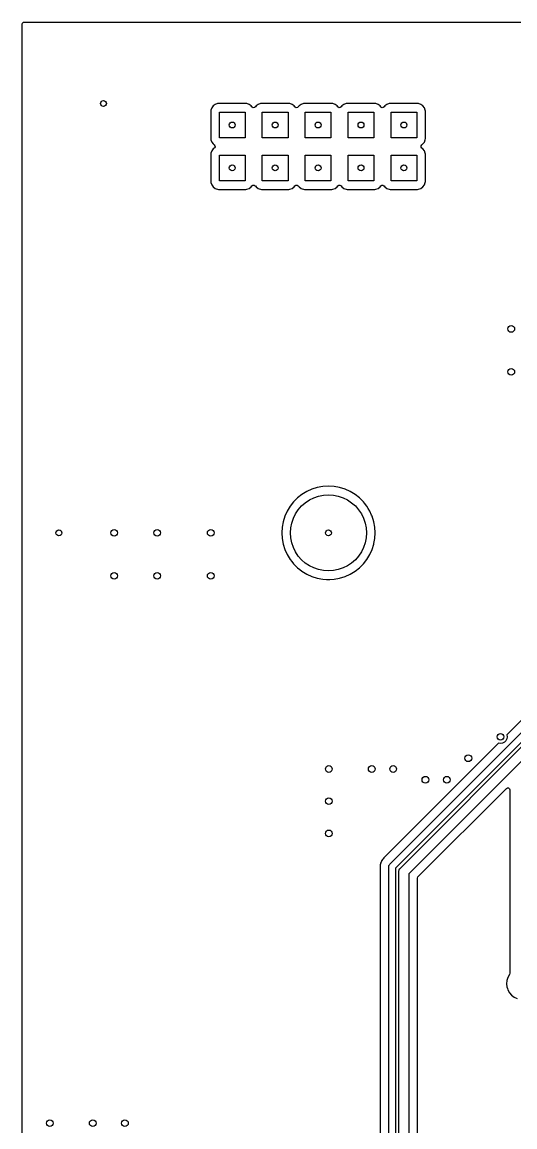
# Model space of a CAD drawing. Extents: x 0.01 to 3.19, y 0.01 to 3.99.
# Drawn here: x 0.01 to 1.159, y 1.416 to 3.99 of the extents above; entities that cross this region are included whole.
import ezdxf

# ---------------------------------------------------------------- set-up
doc = ezdxf.new("R2010")
doc.units = 0
doc.header["$MEASUREMENT"] = 0
doc.layers.add('BLACK', color=7, linetype='CONTINUOUS')

msp = doc.modelspace()

# ---------------------------------------------------------------- linework, layer by layer
at = {"layer": 'BLACK', "linetype": 'CONTINUOUS'}
for p, q in [((0.011201, 3.98731), (0.013313, 3.98914)), ((0.013313, 3.98914), (0.015374, 3.98959)), ((0.015374, 3.98959), (3.18463, 3.98959)), ((0.010413, 3.98463), (0.011201, 3.98731)), ((0.010413, 3.61808), (0.010413, 3.98463)), ((0.450237, 3.7843), (0.44998, 3.78192)), ((0.452248, 3.78969), (0.450237, 3.7843)), ((0.450237, 3.7843), (0.450237, 3.7843)), ((0.452249, 3.78969), (0.452248, 3.78969)), ((0.455698, 3.7943), (0.452249, 3.78969)), ((0.460307, 3.79775), (0.455698, 3.7943)), ((0.465701, 3.79976), (0.460307, 3.79775)), ((0.460307, 3.79775), (0.460307, 3.79775)), ((0.468085, 3.80002), (0.465701, 3.79976)), ((0.465701, 3.79976), (0.465701, 3.79976)), ((0.531915, 3.80002), (0.468085, 3.80002)), ((0.468085, 3.80002), (0.468085, 3.80002)), ((0.534299, 3.79976), (0.531915, 3.80002)), ((0.531915, 3.80002), (0.531915, 3.80002)), ((0.539693, 3.79775), (0.534299, 3.79976)), ((0.534299, 3.79976), (0.534299, 3.79976)), ((0.544302, 3.7943), (0.539693, 3.79775)), ((0.539693, 3.79775), (0.539693, 3.79775)), ((0.546029, 3.79199), (0.544302, 3.7943)), ((0.546492, 3.79146), (0.546029, 3.79199)), ((0.548946, 3.79012), (0.546492, 3.79146)), ((0.551734, 3.79032), (0.548946, 3.79012)), ((0.553971, 3.79199), (0.551734, 3.79032)), ((0.555698, 3.7943), (0.553971, 3.79199)), ((0.560307, 3.79775), (0.555698, 3.7943)), ((0.565701, 3.79976), (0.560307, 3.79775)), ((0.560307, 3.79775), (0.560307, 3.79775)), ((0.568085, 3.80002), (0.565701, 3.79976)), ((0.565701, 3.79976), (0.565701, 3.79976)), ((0.631915, 3.80002), (0.568085, 3.80002)), ((0.568085, 3.80002), (0.568085, 3.80002)), ((0.634299, 3.79976), (0.631915, 3.80002)), ((0.631915, 3.80002), (0.631915, 3.80002)), ((0.639693, 3.79775), (0.634299, 3.79976)), ((0.634299, 3.79976), (0.634299, 3.79976)), ((0.644302, 3.7943), (0.639693, 3.79775)), ((0.639693, 3.79775), (0.639693, 3.79775)), ((0.646029, 3.79199), (0.644302, 3.7943)), ((0.646492, 3.79146), (0.646029, 3.79199)), ((0.648945, 3.79012), (0.646492, 3.79146)), ((0.651733, 3.79032), (0.648945, 3.79012)), ((0.653971, 3.79199), (0.651733, 3.79032)), ((0.655698, 3.7943), (0.653971, 3.79199)), ((0.660307, 3.79775), (0.655698, 3.7943)), ((0.665701, 3.79976), (0.660307, 3.79775)), ((0.660307, 3.79775), (0.660307, 3.79775)), ((0.668085, 3.80002), (0.665701, 3.79976)), ((0.665701, 3.79976), (0.665701, 3.79976)), ((0.731915, 3.80002), (0.668085, 3.80002)), ((0.668085, 3.80002), (0.668085, 3.80002)), ((0.734299, 3.79976), (0.731915, 3.80002)), ((0.731915, 3.80002), (0.731915, 3.80002)), ((0.739693, 3.79775), (0.734299, 3.79976)), ((0.734299, 3.79976), (0.734299, 3.79976)), ((0.744302, 3.7943), (0.739693, 3.79775)), ((0.739693, 3.79775), (0.739693, 3.79775)), ((0.746029, 3.79199), (0.744302, 3.7943)), ((0.746492, 3.79146), (0.746029, 3.79199)), ((0.748946, 3.79012), (0.746492, 3.79146)), ((0.751734, 3.79032), (0.748946, 3.79012)), ((0.753971, 3.79199), (0.751734, 3.79032)), ((0.755698, 3.7943), (0.753971, 3.79199)), ((0.760307, 3.79775), (0.755698, 3.7943)), ((0.765701, 3.79976), (0.760307, 3.79775)), ((0.760307, 3.79775), (0.760307, 3.79775)), ((0.768085, 3.80002), (0.765701, 3.79976)), ((0.765701, 3.79976), (0.765701, 3.79976)), ((0.831915, 3.80002), (0.768085, 3.80002)), ((0.768085, 3.80002), (0.768085, 3.80002)), ((0.834299, 3.79976), (0.831915, 3.80002)), ((0.831915, 3.80002), (0.831915, 3.80002)), ((0.839693, 3.79775), (0.834299, 3.79976)), ((0.834299, 3.79976), (0.834299, 3.79976)), ((0.844302, 3.7943), (0.839693, 3.79775)), ((0.839693, 3.79775), (0.839693, 3.79775)), ((0.846029, 3.79199), (0.844302, 3.7943)), ((0.846492, 3.79146), (0.846029, 3.79199)), ((0.848945, 3.79012), (0.846492, 3.79146)), ((0.851733, 3.79032), (0.848945, 3.79012)), ((0.853971, 3.79199), (0.851733, 3.79032)), ((0.855698, 3.7943), (0.853971, 3.79199)), ((0.860307, 3.79775), (0.855698, 3.7943)), ((0.865701, 3.79976), (0.860307, 3.79775)), ((0.860307, 3.79775), (0.860307, 3.79775)), ((0.868085, 3.80002), (0.865701, 3.79976)), ((0.865701, 3.79976), (0.865701, 3.79976)), ((0.931915, 3.80002), (0.868085, 3.80002)), ((0.868085, 3.80002), (0.868085, 3.80002)), ((0.934299, 3.79976), (0.931915, 3.80002)), ((0.931915, 3.80002), (0.931915, 3.80002)), ((0.939693, 3.79775), (0.934299, 3.79976)), ((0.934299, 3.79976), (0.934299, 3.79976)), ((0.944302, 3.7943), (0.939693, 3.79775)), ((0.939693, 3.79775), (0.939693, 3.79775)), ((0.947751, 3.78969), (0.944302, 3.7943)), ((0.947752, 3.78969), (0.947751, 3.78969)), ((0.949763, 3.7843), (0.947752, 3.78969)), ((0.95, 3.7821), (0.949763, 3.7843)), ((0.949763, 3.7843), (0.949763, 3.7843)), ((0.44998, 3.78192), (0.44998, 3.71808)), ((0.47, 3.72), (0.47, 3.78)), ((0.47, 3.78), (0.53, 3.78)), ((0.53, 3.78), (0.53, 3.72)), ((0.57, 3.72), (0.57, 3.78)), ((0.57, 3.78), (0.63, 3.78)), ((0.63, 3.78), (0.63, 3.72)), ((0.67, 3.72), (0.67, 3.78)), ((0.67, 3.78), (0.73, 3.78)), ((0.73, 3.78), (0.73, 3.72)), ((0.77, 3.72), (0.77, 3.78)), ((0.77, 3.78), (0.83, 3.78)), ((0.83, 3.78), (0.83, 3.72)), ((0.87, 3.72), (0.87, 3.78)), ((0.87, 3.78), (0.93, 3.78)), ((0.93, 3.78), (0.93, 3.72)), ((0.95002, 3.78191), (0.95, 3.7821)), ((0.95002, 3.71809), (0.95002, 3.78191)), ((0.44998, 3.71808), (0.450237, 3.7157)), ((0.450237, 3.7157), (0.450237, 3.7157)), ((0.450237, 3.7157), (0.452248, 3.71031)), ((0.452248, 3.71031), (0.452249, 3.71031)), ((0.452249, 3.71031), (0.455698, 3.7057)), ((0.455698, 3.7057), (0.458006, 3.70397)), ((0.53, 3.72), (0.47, 3.72)), ((0.63, 3.72), (0.57, 3.72)), ((0.73, 3.72), (0.67, 3.72)), ((0.83, 3.72), (0.77, 3.72)), ((0.93, 3.72), (0.87, 3.72)), ((0.941994, 3.70397), (0.944302, 3.7057)), ((0.944302, 3.7057), (0.947751, 3.71031)), ((0.947751, 3.71031), (0.947751, 3.71031)), ((0.947751, 3.71031), (0.947752, 3.71031)), ((0.947752, 3.71031), (0.949763, 3.7157)), ((0.949763, 3.7157), (0.95002, 3.71809)), ((0.450237, 3.6843), (0.44998, 3.68192)), ((0.44998, 3.68192), (0.44998, 3.61808)), ((0.452248, 3.68969), (0.450237, 3.6843)), ((0.450237, 3.6843), (0.450237, 3.6843)), ((0.452249, 3.68969), (0.452248, 3.68969)), ((0.455698, 3.6943), (0.452249, 3.68969)), ((0.458006, 3.69603), (0.455698, 3.6943)), ((0.458006, 3.70397), (0.459681, 3.70173)), ((0.45854, 3.69649), (0.458006, 3.69603)), ((0.45988, 3.69895), (0.45854, 3.69649)), ((0.459681, 3.70173), (0.45988, 3.69895)), ((0.47, 3.62), (0.47, 3.68)), ((0.47, 3.68), (0.53, 3.68)), ((0.53, 3.68), (0.53, 3.62)), ((0.57, 3.62), (0.57, 3.68)), ((0.57, 3.68), (0.63, 3.68)), ((0.63, 3.68), (0.63, 3.62)), ((0.67, 3.62), (0.67, 3.68)), ((0.67, 3.68), (0.73, 3.68)), ((0.73, 3.68), (0.73, 3.62)), ((0.77, 3.62), (0.77, 3.68)), ((0.77, 3.68), (0.83, 3.68)), ((0.83, 3.68), (0.83, 3.62)), ((0.87, 3.62), (0.87, 3.68)), ((0.87, 3.68), (0.93, 3.68)), ((0.93, 3.68), (0.93, 3.62)), ((0.94012, 3.70105), (0.941459, 3.70351)), ((0.940319, 3.69827), (0.94012, 3.70105)), ((0.941994, 3.69603), (0.940319, 3.69827)), ((0.941459, 3.70351), (0.941994, 3.70397)), ((0.944302, 3.6943), (0.941994, 3.69603)), ((0.947751, 3.68969), (0.944302, 3.6943)), ((0.947752, 3.68969), (0.947751, 3.68969)), ((0.949763, 3.6843), (0.947752, 3.68969)), ((0.95, 3.6821), (0.949763, 3.6843)), ((0.949763, 3.6843), (0.949763, 3.6843)), ((0.95002, 3.68191), (0.95, 3.6821)), ((0.95002, 3.61809), (0.95002, 3.68191)), ((0.010413, 2.8), (0.010413, 3.61808)), ((0.44998, 3.61808), (0.450237, 3.6157)), ((0.450237, 3.6157), (0.450237, 3.6157)), ((0.450237, 3.6157), (0.452248, 3.61031)), ((0.452248, 3.61031), (0.452249, 3.61031)), ((0.452249, 3.61031), (0.455698, 3.6057)), ((0.455698, 3.6057), (0.460307, 3.60225)), ((0.53, 3.62), (0.47, 3.62)), ((0.539693, 3.60225), (0.544302, 3.6057)), ((0.544302, 3.6057), (0.546029, 3.60801)), ((0.546029, 3.60801), (0.548266, 3.60968)), ((0.548266, 3.60968), (0.551054, 3.60988)), ((0.551054, 3.60988), (0.553508, 3.60854)), ((0.553508, 3.60854), (0.553971, 3.60801)), ((0.553971, 3.60801), (0.555698, 3.6057)), ((0.555698, 3.6057), (0.560307, 3.60225)), ((0.63, 3.62), (0.57, 3.62)), ((0.639693, 3.60225), (0.644302, 3.6057)), ((0.644302, 3.6057), (0.646029, 3.60801)), ((0.646029, 3.60801), (0.648266, 3.60968)), ((0.648266, 3.60968), (0.651054, 3.60988)), ((0.651054, 3.60988), (0.653508, 3.60854)), ((0.653508, 3.60854), (0.653971, 3.60801)), ((0.653971, 3.60801), (0.655698, 3.6057)), ((0.655698, 3.6057), (0.660307, 3.60225)), ((0.73, 3.62), (0.67, 3.62)), ((0.739693, 3.60225), (0.744302, 3.6057)), ((0.744302, 3.6057), (0.746029, 3.60801)), ((0.746029, 3.60801), (0.748266, 3.60968)), ((0.748266, 3.60968), (0.751054, 3.60988)), ((0.751054, 3.60988), (0.753508, 3.60854)), ((0.753508, 3.60854), (0.753971, 3.60801)), ((0.753971, 3.60801), (0.755698, 3.6057)), ((0.755698, 3.6057), (0.760307, 3.60225)), ((0.83, 3.62), (0.77, 3.62)), ((0.839693, 3.60225), (0.844302, 3.6057)), ((0.844302, 3.6057), (0.846029, 3.60801)), ((0.846029, 3.60801), (0.848266, 3.60968)), ((0.848266, 3.60968), (0.851054, 3.60988)), ((0.851054, 3.60988), (0.853508, 3.60854)), ((0.853508, 3.60854), (0.853971, 3.60801)), ((0.853971, 3.60801), (0.855698, 3.6057)), ((0.855698, 3.6057), (0.860307, 3.60225)), ((0.93, 3.62), (0.87, 3.62)), ((0.939693, 3.60225), (0.944302, 3.6057)), ((0.944302, 3.6057), (0.947752, 3.61031)), ((0.947752, 3.61031), (0.949763, 3.6157)), ((0.949763, 3.6157), (0.95002, 3.61808)), ((0.95002, 3.61808), (0.95002, 3.61809)), ((0.460307, 3.60225), (0.460307, 3.60225)), ((0.460307, 3.60225), (0.460307, 3.60225)), ((0.460307, 3.60225), (0.462633, 3.60138)), ((0.462633, 3.60138), (0.465701, 3.60024)), ((0.465701, 3.60024), (0.465701, 3.60024)), ((0.465701, 3.60024), (0.468085, 3.59998)), ((0.468085, 3.59998), (0.468085, 3.59998)), ((0.468085, 3.59998), (0.468085, 3.59998)), ((0.468085, 3.59998), (0.468085, 3.59998)), ((0.468085, 3.59998), (0.531915, 3.59998)), ((0.531915, 3.59998), (0.534299, 3.60024)), ((0.531915, 3.59998), (0.531915, 3.59998)), ((0.531915, 3.59998), (0.531915, 3.59998)), ((0.531915, 3.59998), (0.531915, 3.59998)), ((0.534299, 3.60024), (0.539693, 3.60225)), ((0.534299, 3.60024), (0.534299, 3.60024)), ((0.534299, 3.60024), (0.534299, 3.60024)), ((0.560307, 3.60225), (0.560307, 3.60225)), ((0.560307, 3.60225), (0.560307, 3.60225)), ((0.560307, 3.60225), (0.562633, 3.60138)), ((0.562633, 3.60138), (0.565701, 3.60024)), ((0.565701, 3.60024), (0.565701, 3.60024)), ((0.565701, 3.60024), (0.568085, 3.59998)), ((0.568085, 3.59998), (0.568085, 3.59998)), ((0.568085, 3.59998), (0.568085, 3.59998)), ((0.568085, 3.59998), (0.568085, 3.59998)), ((0.568085, 3.59998), (0.631915, 3.59998)), ((0.631915, 3.59998), (0.634299, 3.60024)), ((0.631915, 3.59998), (0.631915, 3.59998)), ((0.631915, 3.59998), (0.631915, 3.59998)), ((0.631915, 3.59998), (0.631915, 3.59998)), ((0.634299, 3.60024), (0.639693, 3.60225)), ((0.634299, 3.60024), (0.634299, 3.60024)), ((0.634299, 3.60024), (0.634299, 3.60024)), ((0.660307, 3.60225), (0.660307, 3.60225)), ((0.660307, 3.60225), (0.660307, 3.60225)), ((0.660307, 3.60225), (0.662633, 3.60138)), ((0.662633, 3.60138), (0.665701, 3.60024)), ((0.665701, 3.60024), (0.665701, 3.60024)), ((0.665701, 3.60024), (0.668085, 3.59998)), ((0.668085, 3.59998), (0.668085, 3.59998)), ((0.668085, 3.59998), (0.668085, 3.59998)), ((0.668085, 3.59998), (0.668085, 3.59998)), ((0.668085, 3.59998), (0.731915, 3.59998)), ((0.731915, 3.59998), (0.734299, 3.60024)), ((0.731915, 3.59998), (0.731915, 3.59998)), ((0.731915, 3.59998), (0.731915, 3.59998)), ((0.731915, 3.59998), (0.731915, 3.59998)), ((0.734299, 3.60024), (0.739693, 3.60225)), ((0.734299, 3.60024), (0.734299, 3.60024)), ((0.734299, 3.60024), (0.734299, 3.60024)), ((0.760307, 3.60225), (0.760307, 3.60225)), ((0.760307, 3.60225), (0.760307, 3.60225)), ((0.760307, 3.60225), (0.762633, 3.60138)), ((0.762633, 3.60138), (0.765701, 3.60024)), ((0.765701, 3.60024), (0.765701, 3.60024)), ((0.765701, 3.60024), (0.768085, 3.59998)), ((0.768085, 3.59998), (0.768085, 3.59998)), ((0.768085, 3.59998), (0.768085, 3.59998)), ((0.768085, 3.59998), (0.768085, 3.59998)), ((0.768085, 3.59998), (0.831915, 3.59998)), ((0.831915, 3.59998), (0.834299, 3.60024)), ((0.831915, 3.59998), (0.831915, 3.59998)), ((0.831915, 3.59998), (0.831915, 3.59998)), ((0.831915, 3.59998), (0.831915, 3.59998)), ((0.834299, 3.60024), (0.839693, 3.60225)), ((0.834299, 3.60024), (0.834299, 3.60024)), ((0.834299, 3.60024), (0.834299, 3.60024)), ((0.860307, 3.60225), (0.860307, 3.60225)), ((0.860307, 3.60225), (0.860307, 3.60225)), ((0.860307, 3.60225), (0.862633, 3.60138)), ((0.862633, 3.60138), (0.865701, 3.60024)), ((0.865701, 3.60024), (0.865701, 3.60024)), ((0.865701, 3.60024), (0.868085, 3.59998)), ((0.868085, 3.59998), (0.868085, 3.59998)), ((0.868085, 3.59998), (0.868085, 3.59998)), ((0.868085, 3.59998), (0.868085, 3.59998)), ((0.868085, 3.59998), (0.931915, 3.59998)), ((0.931915, 3.59998), (0.934299, 3.60024)), ((0.931915, 3.59998), (0.931915, 3.59998)), ((0.931915, 3.59998), (0.931915, 3.59998)), ((0.931915, 3.59998), (0.931915, 3.59998)), ((0.934299, 3.60024), (0.939693, 3.60225)), ((0.934299, 3.60024), (0.934299, 3.60024)), ((0.934299, 3.60024), (0.934299, 3.60024)), ((0.891648, 2.01938), (2.25562, 3.38335)), ((2.2672, 3.36152), (0.911811, 2.00613)), ((1.77065, 2.9601), (1.14004, 2.32949)), ((0.866873, 2.02801), (1.79213, 2.95326)), ((1.80557, 2.94443), (0.880315, 2.01918)), ((0.711098, 2.90801), (0.698175, 2.90564)), ((0.724213, 2.9088), (0.711098, 2.90801)), ((0.711098, 2.90801), (0.711098, 2.90801)), ((0.737327, 2.90801), (0.724213, 2.9088)), ((0.724213, 2.9088), (0.724213, 2.9088)), ((0.75025, 2.90564), (0.737327, 2.90801)), ((0.737327, 2.90801), (0.737327, 2.90801)), ((0.662407, 2.88954), (0.652064, 2.88144)), ((0.67365, 2.89634), (0.662407, 2.88954)), ((0.673651, 2.89634), (0.67365, 2.89634)), ((0.685631, 2.90173), (0.673651, 2.89634)), ((0.698175, 2.90564), (0.685631, 2.90173)), ((0.690313, 2.88184), (0.701286, 2.88556)), ((0.701286, 2.88556), (0.71265, 2.88782)), ((0.71265, 2.88782), (0.724213, 2.88858)), ((0.724213, 2.88858), (0.735775, 2.88782)), ((0.735775, 2.88782), (0.747139, 2.88556)), ((0.747139, 2.88556), (0.758112, 2.88184)), ((0.762794, 2.90173), (0.75025, 2.90564)), ((0.774774, 2.89634), (0.762794, 2.90173)), ((0.774775, 2.89634), (0.774774, 2.89634)), ((0.786018, 2.88954), (0.774775, 2.89634)), ((0.796361, 2.88144), (0.786018, 2.88954)), ((0.634671, 2.86181), (0.627874, 2.85056)), ((0.642774, 2.87215), (0.634671, 2.86181)), ((0.652064, 2.88144), (0.642774, 2.87215)), ((0.642774, 2.87215), (0.642774, 2.87215)), ((0.652064, 2.88144), (0.652064, 2.88144)), ((0.653935, 2.85393), (0.661575, 2.86264)), ((0.661575, 2.86264), (0.670287, 2.87028)), ((0.670287, 2.87028), (0.679921, 2.87671)), ((0.679921, 2.87671), (0.690313, 2.88184)), ((0.758112, 2.88184), (0.768504, 2.87671)), ((0.768504, 2.87671), (0.778138, 2.87028)), ((0.778138, 2.87028), (0.78685, 2.86264)), ((0.78685, 2.86264), (0.79449, 2.85393)), ((0.805651, 2.87215), (0.796361, 2.88144)), ((0.796361, 2.88144), (0.796361, 2.88144)), ((0.807936, 2.86923), (0.805651, 2.87215)), ((0.805651, 2.87215), (0.805651, 2.87215)), ((0.805651, 2.87215), (0.805651, 2.87215)), ((0.813754, 2.86181), (0.807936, 2.86923)), ((0.816951, 2.85652), (0.813754, 2.86181)), ((0.820493, 2.85066), (0.816951, 2.85652)), ((0.622482, 2.83858), (0.618573, 2.82604)), ((0.627874, 2.85056), (0.622482, 2.83858)), ((0.627874, 2.85056), (0.627874, 2.85056)), ((0.638648, 2.82293), (0.642373, 2.8339)), ((0.642373, 2.8339), (0.647498, 2.84429)), ((0.647498, 2.84429), (0.653935, 2.85393)), ((0.79449, 2.85393), (0.800927, 2.84429)), ((0.800927, 2.84429), (0.806052, 2.8339)), ((0.806052, 2.8339), (0.809777, 2.82293)), ((0.820551, 2.85056), (0.820493, 2.85066)), ((0.824731, 2.84127), (0.820551, 2.85056)), ((0.820551, 2.85056), (0.820551, 2.85056)), ((0.825943, 2.83858), (0.824731, 2.84127)), ((0.829852, 2.82604), (0.825943, 2.83858)), ((0.616205, 2.81311), (0.615412, 2.8)), ((0.618573, 2.82604), (0.616205, 2.81311)), ((0.616205, 2.81311), (0.616205, 2.81311)), ((0.63563, 2.8), (0.636388, 2.81156)), ((0.636388, 2.81156), (0.638648, 2.82293)), ((0.809777, 2.82293), (0.812037, 2.81156)), ((0.812037, 2.81156), (0.812795, 2.8)), ((0.83222, 2.81311), (0.829852, 2.82604)), ((0.833013, 2.8), (0.83222, 2.81311)), ((0.010413, 1.3), (0.010413, 2.8)), ((0.615412, 2.8), (0.615412, 2.8)), ((0.615412, 2.8), (0.616205, 2.78689)), ((0.616205, 2.78689), (0.616205, 2.78689)), ((0.616205, 2.78689), (0.618573, 2.77396)), ((0.636388, 2.78844), (0.63563, 2.8)), ((0.638648, 2.77707), (0.636388, 2.78844)), ((0.812037, 2.78844), (0.809777, 2.77707)), ((0.812795, 2.8), (0.812037, 2.78844)), ((0.830042, 2.775), (0.83222, 2.78689)), ((0.83222, 2.78689), (0.833013, 2.8)), ((0.618573, 2.77396), (0.622482, 2.76142)), ((0.622482, 2.76142), (0.627874, 2.74944)), ((0.642373, 2.7661), (0.638648, 2.77707)), ((0.647498, 2.75571), (0.642373, 2.7661)), ((0.653935, 2.74607), (0.647498, 2.75571)), ((0.800927, 2.75571), (0.79449, 2.74607)), ((0.806052, 2.7661), (0.800927, 2.75571)), ((0.809777, 2.77707), (0.806052, 2.7661)), ((0.820551, 2.74944), (0.825943, 2.76142)), ((0.825943, 2.76142), (0.829852, 2.77396)), ((0.829852, 2.77396), (0.830042, 2.775)), ((0.627874, 2.74944), (0.627874, 2.74944)), ((0.627874, 2.74944), (0.634671, 2.73819)), ((0.634671, 2.73819), (0.638568, 2.73322)), ((0.638568, 2.73322), (0.642774, 2.72785)), ((0.642774, 2.72785), (0.642774, 2.72785)), ((0.642774, 2.72785), (0.642774, 2.72785)), ((0.642774, 2.72785), (0.652064, 2.71856)), ((0.661575, 2.73736), (0.653935, 2.74607)), ((0.670287, 2.72972), (0.661575, 2.73736)), ((0.679921, 2.72329), (0.670287, 2.72972)), ((0.778138, 2.72972), (0.768504, 2.72329)), ((0.78685, 2.73736), (0.778138, 2.72972)), ((0.79449, 2.74607), (0.78685, 2.73736)), ((0.796361, 2.71856), (0.805651, 2.72785)), ((0.805651, 2.72785), (0.813754, 2.73819)), ((0.813754, 2.73819), (0.820551, 2.74944)), ((0.652064, 2.71856), (0.652064, 2.71856)), ((0.652064, 2.71856), (0.652064, 2.71856)), ((0.652064, 2.71856), (0.657235, 2.71451)), ((0.657235, 2.71451), (0.662407, 2.71046)), ((0.662407, 2.71046), (0.669902, 2.70593)), ((0.669902, 2.70593), (0.67365, 2.70366)), ((0.67365, 2.70366), (0.67365, 2.70366)), ((0.67365, 2.70366), (0.673651, 2.70366)), ((0.673651, 2.70366), (0.685631, 2.69827)), ((0.690313, 2.71816), (0.679921, 2.72329)), ((0.701286, 2.71444), (0.690313, 2.71816)), ((0.71265, 2.71218), (0.701286, 2.71444)), ((0.724213, 2.71142), (0.71265, 2.71218)), ((0.735775, 2.71218), (0.724213, 2.71142)), ((0.747139, 2.71444), (0.735775, 2.71218)), ((0.758112, 2.71816), (0.747139, 2.71444)), ((0.768504, 2.72329), (0.758112, 2.71816)), ((0.762794, 2.69827), (0.774775, 2.70366)), ((0.774775, 2.70366), (0.786019, 2.71046)), ((0.786019, 2.71046), (0.796361, 2.71856)), ((0.685631, 2.69827), (0.685631, 2.69827)), ((0.685631, 2.69827), (0.685631, 2.69827)), ((0.685631, 2.69827), (0.698175, 2.69436)), ((0.698175, 2.69436), (0.711098, 2.69199)), ((0.711098, 2.69199), (0.719841, 2.69146)), ((0.719841, 2.69146), (0.724213, 2.6912)), ((0.724213, 2.6912), (0.727491, 2.6914)), ((0.724213, 2.6912), (0.724213, 2.6912)), ((0.724213, 2.6912), (0.724213, 2.6912)), ((0.727491, 2.6914), (0.737327, 2.69199)), ((0.737327, 2.69199), (0.75025, 2.69436)), ((0.75025, 2.69436), (0.762794, 2.69827)), ((1.13998, 2.32013), (1.13774, 2.31574)), ((1.14075, 2.325), (1.13998, 2.32013)), ((1.14004, 2.32949), (1.14075, 2.325)), ((1.12051, 2.30996), (0.853366, 2.04281)), ((1.125, 2.30925), (1.12051, 2.30996)), ((1.12987, 2.31002), (1.125, 2.30925)), ((1.13426, 2.31226), (1.12987, 2.31002)), ((1.13774, 2.31574), (1.13426, 2.31226)), ((0.933283, 1.99929), (1.13864, 2.20465)), ((1.13864, 2.20465), (1.14109, 2.20599)), ((1.14109, 2.20599), (1.14388, 2.20579)), ((1.14388, 2.20579), (1.14612, 2.20411)), ((1.14612, 2.20411), (1.14709, 2.20149)), ((1.14709, 2.20149), (1.14711, 2.20114)), ((1.14711, 2.20114), (1.14711, 1.77438)), ((0.846628, 2.03305), (0.845614, 2.0308)), ((0.846685, 2.03319), (0.846628, 2.03305)), ((0.84756, 2.0355), (0.846685, 2.03319)), ((0.847789, 2.03583), (0.84756, 2.0355)), ((0.848229, 2.03661), (0.847789, 2.03583)), ((0.848394, 2.03698), (0.848229, 2.03661)), ((0.849917, 2.03892), (0.848394, 2.03698)), ((0.848394, 2.03698), (0.848394, 2.03698)), ((0.850006, 2.03904), (0.849917, 2.03892)), ((0.851408, 2.04107), (0.850006, 2.03904)), ((0.853257, 2.04271), (0.851408, 2.04107)), ((0.853366, 2.04281), (0.853257, 2.04271)), ((0.844838, 2.02657), (0.844393, 2.02414)), ((0.844393, 2.02414), (0.844542, 2.02167)), ((0.844542, 2.02167), (0.844547, 2.02152)), ((0.844547, 2.02152), (0.844547, 0.786049)), ((0.844861, 2.02671), (0.844838, 2.02657)), ((0.845158, 2.02916), (0.844861, 2.02671)), ((0.845301, 2.02954), (0.845158, 2.02916)), ((0.845542, 2.0304), (0.845301, 2.02954)), ((0.845614, 2.0308), (0.845542, 2.0304)), ((0.845614, 2.0308), (0.845614, 2.0308)), ((0.864567, 2.02244), (0.86486, 2.02373)), ((0.864567, 0.775702), (0.864567, 2.02244)), ((0.86486, 2.02373), (0.865008, 2.02504)), ((0.865008, 2.02504), (0.865247, 2.02542)), ((0.865247, 2.02542), (0.865346, 2.02586)), ((0.865346, 2.02586), (0.86617, 2.02689)), ((0.86617, 2.02689), (0.866873, 2.02801)), ((0.880315, 2.01918), (0.880315, 0.772441)), ((0.888189, 2.01103), (0.888224, 2.01141)), ((0.888189, 0.754892), (0.888189, 2.01103)), ((0.888202, 2.01157), (0.888264, 2.01184)), ((0.888224, 2.01141), (0.888202, 2.01157)), ((0.888264, 2.01184), (0.88839, 2.0132)), ((0.88839, 2.0132), (0.888883, 2.01447)), ((0.888883, 2.01447), (0.889195, 2.0158)), ((0.889195, 2.0158), (0.889661, 2.01648)), ((0.889661, 2.01648), (0.889958, 2.01724)), ((0.889958, 2.01724), (0.890877, 2.01825)), ((0.890877, 2.01825), (0.891648, 2.01938)), ((0.911811, 2.00613), (0.911811, 0.75)), ((0.931831, 1.99579), (0.932618, 1.99847)), ((0.931831, 1.36122), (0.931831, 1.99579)), ((0.932618, 1.99847), (0.933283, 1.99929)), ((1.13982, 1.75748), (1.13904, 1.75)), ((1.13904, 1.75), (1.13982, 1.74252)), ((1.14214, 1.76463), (1.13982, 1.75748)), ((1.1459, 1.77114), (1.14214, 1.76463)), ((1.14214, 1.76463), (1.14214, 1.76463)), ((1.14606, 1.77135), (1.1459, 1.77114)), ((1.14632, 1.7717), (1.14605, 1.77135)), ((1.14605, 1.77135), (1.14606, 1.77135)), ((1.14711, 1.77438), (1.14632, 1.7717)), ((1.13982, 1.74252), (1.141, 1.73888)), ((1.141, 1.73888), (1.14214, 1.73537)), ((1.14214, 1.73537), (1.14214, 1.73537)), ((1.14214, 1.73537), (1.1459, 1.72886)), ((1.1459, 1.72886), (1.1459, 1.72886)), ((1.1459, 1.72886), (1.15093, 1.72327)), ((1.15093, 1.72327), (1.15093, 1.72327)), ((1.15093, 1.72327), (1.15702, 1.71885)), ((1.15702, 1.71885), (1.16389, 1.7158))]:
    msp.add_line(p, q, dxfattribs=at)
at = {"layer": 'BLACK'}
for centre, radius in [((0.2, 3.8), 0.00689), ((0.5, 3.75), 0.00689), ((0.6, 3.75), 0.00689), ((0.7, 3.75), 0.00689), ((0.8, 3.75), 0.00689), ((0.9, 3.75), 0.00689), ((0.5, 3.65), 0.00689), ((0.6, 3.65), 0.00689), ((0.7, 3.65), 0.00689), ((0.8, 3.65), 0.00689), ((0.9, 3.65), 0.00689), ((1.15, 3.275), 0.007874), ((1.15, 3.175), 0.007874), ((0.09626, 2.8), 0.00689), ((0.225, 2.8), 0.007874), ((0.325, 2.8), 0.007874), ((0.45, 2.8), 0.007874), ((0.724213, 2.8), 0.00689), ((0.225, 2.7), 0.007874), ((0.325, 2.7), 0.007874), ((0.45, 2.7), 0.007874), ((1.125, 2.325), 0.007874), ((1.05, 2.275), 0.007874), ((0.725, 2.25), 0.007874), ((0.825, 2.25), 0.007874), ((0.875, 2.25), 0.007874), ((0.95, 2.225), 0.007874), ((1, 2.225), 0.007874), ((0.725, 2.175), 0.007874), ((0.725, 2.1), 0.007874), ((0.075, 1.425), 0.007874), ((0.175, 1.425), 0.007874), ((0.25, 1.425), 0.007874)]:
    msp.add_circle(centre, radius, dxfattribs=at)

doc.saveas('drawing.dxf')
